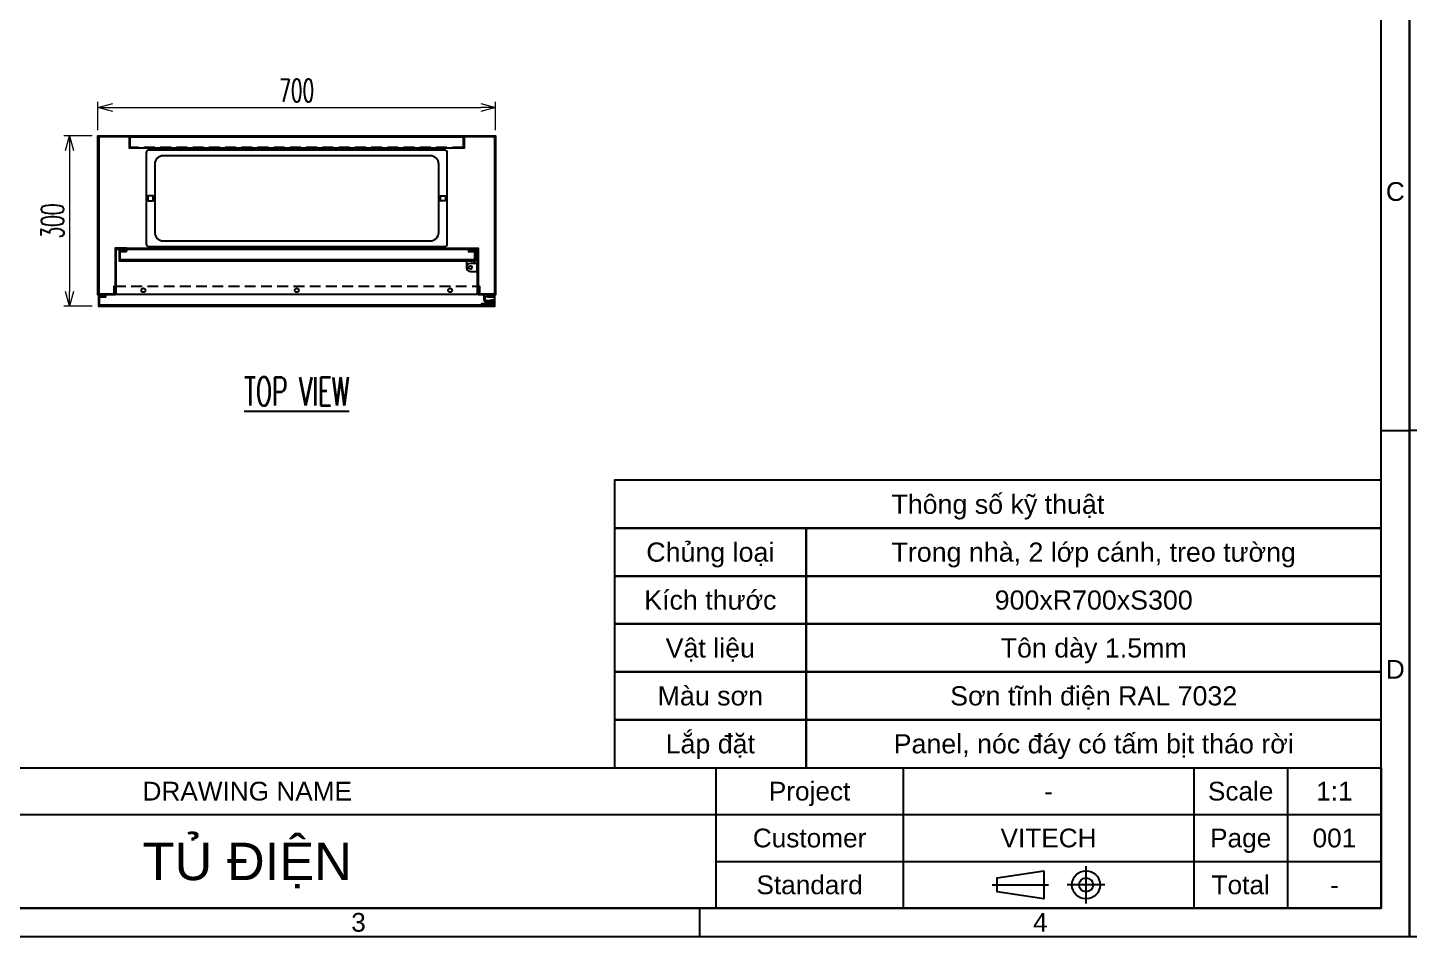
# Model space of a CAD drawing. Header units: millimetres. Extents: x -208796 to -83323, y 30910 to 103951.
# Drawn here: x -100457 to -98024, y 30910 to 32510 of the extents above; entities that cross this region are included whole.
import ezdxf
from ezdxf.enums import TextEntityAlignment as Align

# ---------------------------------------------------------------- set-up
doc = ezdxf.new("R2010")
doc.units = ezdxf.units.MM
doc.header["$LTSCALE"] = 3
doc.linetypes.add('ACAD_ISO04W100', pattern=[30, 24, -3, 0, -3])
doc.linetypes.add('HIDDEN', pattern=[9.525, 6.35, -3.175])
for name, color, linetype in [('@.TEXT', 7, 'Continuous'), ('@.VISIBLE', 7, 'Continuous'), ('centerline', 6, 'ACAD_ISO04W100'), ('dim', 7, 'Continuous'), ('equipments', 2, 'Continuous')]:
    doc.layers.add(name, color=color, linetype=linetype)
doc.styles.add('Ann_w01', font='romans.shx', dxfattribs={"width": 0.6, "bigfont": 'chineset.shx'})
doc.styles.add('Arial', font='arial.ttf')
doc.dimstyles.new('Dim 01_SC20', dxfattribs={"dimscale": 20, "dimtxt": 2, "dimasz": 1.3, "dimexe": 0.5, "dimexo": 0.5, "dimgap": 0.5, "dimtad": 1, "dimdec": 1, "dimzin": 12, "dimdsep": 46, "dimtxsty": 'Ann_w01', "dimblk": 'OPEN30', "dimcen": 1.5, "dimclrd": 6, "dimclre": 6, "dimclrt": 3, "dimadec": 1, "dimazin": 3, "dimtm": 1e-09, "dimtfac": 1, "dimtdec": 1, "dimtix": 1, "dimtmove": 0, "dimatfit": 3, "dimldrblk": 'OPEN30', "dimfxl": 0, "dimtolj": 1, "dimlwd": 20, "dimlwe": 20, "dimarcsym": 0})

# ---------------------------------------------------------------- blocks, each defined once
blk = doc.blocks.new('Standard ISO')
at = {"color": 6}
for p, q in [((4, -2), (4, 2)), ((-6, 0), (0, 0)), ((6, 0), (2, 0))]:
    blk.add_line(p, q, dxfattribs=at)
blk.add_lwpolyline([(-0.5, 1.5), (-0.5, -1.5), (-5.5, -0.75), (-5.5, 0.75), (-0.5, 1.5)])
for radius in [1.5, 0.75]:
    blk.add_circle((4, 0), radius)
blk = doc.blocks.new('KHUNG BAN VE (Made by Tung)')
at = {"layer": '@.VISIBLE', "color": 8}
for p, q in [((3, 54), (0, 54)), ((294, 54), (297, 54)), ((223, 18), (223, 3)), ((243, 18), (243, 3)), ((274, 18), (274, 3)), ((284, 18), (284, 3)), ((123, 13), (294, 13)), ((223, 8), (294, 8)), ((221.25, 3), (221.25, 0))]:
    blk.add_line(p, q, dxfattribs=at)
for points in [[(0, 0), (297, 0), (297, 210), (0, 210)], [(3, 3), (294, 3), (294, 207), (3, 207)], [(3, 18), (294, 18), (294, 3), (3, 3)]]:
    blk.add_lwpolyline(points, close=True, dxfattribs=at)
blk.add_blockref('Standard ISO', (258.5, 5.5))
at = {"layer": '@.TEXT', "color": 1, "style": 'Arial'}
for s, p in [('C', (295.5, 79.5)), ('D', (295.5, 28.5)), ('3', (184.875, 1.5)), ('4', (257.625, 1.5))]:
    blk.add_text(s, height=2, dxfattribs=at).set_placement(p, align=Align.MIDDLE_CENTER)
at = {"layer": '@.TEXT', "color": 2, "style": 'Arial'}
for s, p in [('DRAWING NAME', (173, 15.5)), ('Project', (233, 15.5)), ('Scale', (279, 15.5)), ('Customer', (233, 10.5)), ('Page', (279, 10.5)), ('Standard', (233, 5.5)), ('Total', (279, 5.5))]:
    blk.add_text(s, height=2, dxfattribs=at).set_placement(p, align=Align.MIDDLE_CENTER)
at = {"layer": '@.TEXT', "color": 1, "style": 'Arial'}
for tag, height, p in [('DESIGNER_NAME', 2, (38, 15.5)), ('PROJECT_CODE', 2, (258.5, 15.5)), ('SCALE', 2, (289, 15.5)), ('APPROVED_NAME', 2, (38, 10.5)), ('CUSTOMER_NAME', 2, (258.5, 10.5)), ('PAGE', 2, (289, 10.5)), ('DRAWING_NAME', 4, (173, 8)), ('TOTAL', 2, (289, 5.5))]:
    blk.add_attdef(tag, text='', height=height, dxfattribs=at).set_placement(p, align=Align.MIDDLE_CENTER)
blk = doc.blocks.new('Bảng thông số (Made by Tung)')
at = {"color": 8}
for points in [[(-80, 25), (0, 25), (0, 30), (-80, 30)], [(-80, 20), (-60, 20), (-60, 25), (-80, 25)], [(-60, 20), (0, 20), (0, 25), (-60, 25)], [(-80, 15), (-60, 15), (-60, 20), (-80, 20)], [(-60, 15), (0, 15), (0, 20), (-60, 20)], [(-80, 10), (-60, 10), (-60, 15), (-80, 15)], [(-60, 10), (0, 10), (0, 15), (-60, 15)], [(-80, 5), (-60, 5), (-60, 10), (-80, 10)], [(-60, 5), (0, 5), (0, 10), (-60, 10)], [(-80, 0), (-60, 0), (-60, 5), (-80, 5)], [(-60, 0), (0, 0), (0, 5), (-60, 5)]]:
    blk.add_lwpolyline(points, close=True, dxfattribs=at)
at = {"color": 4, "style": 'Arial'}
for tag, p in [('FORM', (-30, 22.5)), ('SIZE', (-30, 17.5)), ('MATERIAL', (-30, 12.5)), ('PAINTING', (-30, 7.5)), ('ASSEMBLY', (-30, 2.5))]:
    blk.add_attdef(tag, text='', height=2, dxfattribs=at).set_placement(p, align=Align.MIDDLE_CENTER)
at = {"layer": '@.TEXT', "color": 1, "style": 'Arial'}
blk.add_text('Thông số kỹ thuật', height=2, dxfattribs=at).set_placement((-40, 27.5), align=Align.MIDDLE_CENTER)
at = {"layer": '@.TEXT', "color": 2, "style": 'Arial'}
for s, p in [('Chủng loại', (-70, 22.5)), ('Kích thước', (-70, 17.5)), ('Vật liệu', (-70, 12.5)), ('Màu sơn', (-70, 7.5)), ('Lắp đặt', (-70, 2.5))]:
    blk.add_text(s, height=2, dxfattribs=at).set_placement(p, align=Align.MIDDLE_CENTER)
blk = doc.blocks.new('HL036-1 Top')
at = {"layer": 'centerline'}
blk.add_lwpolyline([(0, -3), (0, 0.5)], dxfattribs=at)
at = {"layer": 'equipments'}
blk.add_line((-1.6, -15.5), (1.4, -17.2), dxfattribs=at)
blk.add_lwpolyline([(0.8, -10.6), (-4.7, -15.5, -0.18395), (-5.4, -15.8), (-14, -15.8), (-14, -17.8), (-5.4, -17.8, 0.18395), (-3.4, -17), (2.1, -12.1, -3.283219), (1.5, -14.4), (-0.4, -15.1, 3.290044), (0.8, -10.6), (-5, -10.6, -0.414214), (-7.5, -8.1), (-7.5, -5, -0.414214), (-5, -2.5), (6.5, -2.5), (6.5, 0), (-8, 0, 0.414214), (-10, -2), (-10, -8.9, 0.268353), (-8.5, -11.5), (-3.5, -14.4)], format="xyb", dxfattribs=at)
for points in [[(-2.2, 0), (-2.2, -0.5), (-3.8, -2.5)], [(2.2, 0), (2.2, -0.5), (3.8, -2.5)], [(-14, -15.8), (-13.9, -15.8)], [(-13.5, -15.8), (-12.5, -15.8)], [(-13.5, -17.8), (-12.5, -17.8)], [(-4.2, -10.6), (-4.2, -14)], [(2.2, -0.5), (-2.2, -0.5)]]:
    blk.add_lwpolyline(points, dxfattribs=at)
at = {"layer": 'equipments', "color": 8}
blk.add_circle((3.5, -13.7), 2.1, dxfattribs=at)
blk = doc.blocks.new('A$Cf2d9ff10')
at = {"layer": 'centerline'}
for p, q in [((0, 7), (2, 7)), ((12.8, 19.8), (12.8, 17.8))]:
    blk.add_line(p, q, dxfattribs=at)
at = {"layer": 'equipments'}
for points in [[(5.8, 14), (1, 14), (1, 0), (12.8, 0)], [(19.8, 7), (19.8, 18.8), (5.8, 18.8), (5.8, 7)]]:
    blk.add_lwpolyline(points, dxfattribs=at)
blk.add_circle((12.8, 7), 3, dxfattribs=at)
blk.add_arc((12.8, 7), 7, 180, 0, dxfattribs=at)
blk = doc.blocks.new('_Open30')
at = {"color": 0, "linetype": 'ByBlock', "lineweight": -2}
for p, q in [((-1, 0.268), (0, 0)), ((0, 0), (-1, -0.268)), ((0, 0), (-1, 0))]:
    blk.add_line(p, q, dxfattribs=at)
blk = doc.blocks.new('*D249')
at = {"layer": '@.VISIBLE', "color": 6, "lineweight": 20}
for p, q in [((-100343.3, 32319.6), (-100393.3, 32319.6)), ((-100383.3, 32293.6), (-100383.3, 32045.6)), ((-100343.3, 32019.6), (-100393.3, 32019.6))]:
    blk.add_line(p, q, dxfattribs=at)
at = {"layer": 'Defpoints', "color": 0}
for p in [(-100333.3, 32319.6), (-100383.3, 32019.6), (-100333.3, 32019.6)]:
    blk.add_point(p, dxfattribs=at)
at = {"layer": '@.VISIBLE', "color": 6, "lineweight": 20, "xscale": 26, "yscale": 26, "zscale": 26}
for p, rotation in [((-100383.3, 32319.6), 90), ((-100383.3, 32019.6), 270)]:
    blk.add_blockref('_Open30', p, dxfattribs=dict(at, rotation=rotation))
at = {"layer": '@.VISIBLE', "color": 3, "insert": (-100413.3, 32169.6), "char_height": 40, "attachment_point": 5, "rotation": 90, "style": 'Ann_w01'}
blk.add_mtext('\\A1;300', dxfattribs=at)
blk = doc.blocks.new('*D250')
at = {"layer": '@.VISIBLE', "color": 6, "lineweight": 20}
for p, q in [((-100333.3, 32329.6), (-100333.3, 32379.6)), ((-99633.3, 32329.6), (-99633.3, 32379.6)), ((-100307.3, 32369.6), (-99659.3, 32369.6))]:
    blk.add_line(p, q, dxfattribs=at)
at = {"layer": 'Defpoints', "color": 0}
for p in [(-99633.3, 32369.6), (-100333.3, 32319.6), (-99633.3, 32319.6)]:
    blk.add_point(p, dxfattribs=at)
at = {"layer": '@.VISIBLE', "color": 6, "lineweight": 20, "xscale": 26, "yscale": 26, "zscale": 26, "rotation": 180}
blk.add_blockref('_Open30', (-100333.3, 32369.6), dxfattribs=at)
at = {"layer": '@.VISIBLE', "color": 6, "lineweight": 20, "xscale": 26, "yscale": 26, "zscale": 26}
blk.add_blockref('_Open30', (-99633.3, 32369.6), dxfattribs=at)
at = {"layer": '@.VISIBLE', "color": 3, "insert": (-99983.3, 32399.6), "char_height": 40, "attachment_point": 5, "style": 'Ann_w01'}
blk.add_mtext('\\A1;700', dxfattribs=at)

msp = doc.modelspace()

# ---------------------------------------------------------------- linework, layer by layer
at = {"layer": '@.VISIBLE', "color": 6}
for p, q in [((-100282.76, 32121.62), (-99683.76, 32121.62)), ((-100282.76, 32120.12), (-99683.76, 32120.12)), ((-100300.76, 32040.62), (-99665.76, 32040.62))]:
    msp.add_line(p, q, dxfattribs=at)
at = {"layer": '@.VISIBLE', "color": 4}
for p, q in [((-100282.76, 32117.62), (-100282.76, 32116.12)), ((-99681.76, 32117.62), (-99681.76, 32116.12))]:
    msp.add_line(p, q, dxfattribs=at)
at = {"layer": '@.VISIBLE', "linetype": 'HIDDEN'}
msp.add_line((-100303.26, 32054.62), (-99663.26, 32054.62), dxfattribs=at)
at = {"layer": '@.VISIBLE'}
for points in [[(-100303.26, 32054.62), (-100303.26, 32039.62), (-100333.26, 32039.62), (-100333.26, 32319.62), (-99633.26, 32319.62), (-99633.26, 32039.62), (-99663.26, 32039.62), (-99663.26, 32054.62), (-99661.76, 32054.62), (-99661.76, 32041.12), (-99634.76, 32041.12), (-99634.76, 32317.62), (-100331.76, 32317.62), (-100331.76, 32041.12), (-100304.76, 32041.12), (-100304.76, 32054.62)], [(-100245.26, 32205.12), (-100236.26, 32205.12), (-100236.26, 32214.12), (-100245.26, 32214.12)], [(-99721.26, 32205.12), (-99730.26, 32205.12), (-99730.26, 32214.12), (-99721.26, 32214.12)]]:
    msp.add_lwpolyline(points, close=True, dxfattribs=at)
at = {"layer": '@.VISIBLE', "color": 151}
msp.add_lwpolyline([(-99688.76, 32317.62), (-99688.76, 32297.62), (-100277.76, 32297.62), (-100277.76, 32317.62)], close=True, dxfattribs=at)
at = {"layer": '@.VISIBLE', "color": 151, "linetype": 'HIDDEN'}
msp.add_lwpolyline([(-99690.26, 32317.62), (-99690.26, 32299.12), (-100276.26, 32299.12), (-100276.26, 32317.62)], dxfattribs=at)
at = {"layer": '@.VISIBLE'}
for points in [[(-100243.26, 32124.62), (-99723.26, 32124.62, 0.4142136), (-99718.26, 32129.62), (-99718.26, 32289.62, 0.4142136), (-99723.26, 32294.62), (-100243.26, 32294.62, 0.4142136), (-100248.26, 32289.62), (-100248.26, 32129.62, 0.4142136)], [(-100218.26, 32134.62), (-99748.26, 32134.62, 0.4142136), (-99733.26, 32149.62), (-99733.26, 32269.62, 0.4142136), (-99748.26, 32284.62), (-100218.26, 32284.62, 0.4142136), (-100233.26, 32269.62), (-100233.26, 32149.62, 0.4142136)]]:
    msp.add_lwpolyline(points, format="xyb", close=True, dxfattribs=at)
at = {"layer": '@.VISIBLE', "color": 6}
for points in [[(-100301.26, 32040.62), (-100301.26, 32120.12), (-100282.76, 32120.12), (-100282.76, 32121.62), (-100302.76, 32121.62), (-100302.76, 32040.62)], [(-99665.26, 32040.62), (-99665.26, 32120.12), (-99683.76, 32120.12), (-99683.76, 32121.62), (-99663.76, 32121.62), (-99663.76, 32040.62)]]:
    msp.add_lwpolyline(points, close=True, dxfattribs=at)
at = {"layer": '@.VISIBLE', "color": 4}
for points in [[(-100282.76, 32117.62), (-100295.76, 32117.62), (-100295.76, 32099.62), (-99668.76, 32099.62), (-99668.76, 32117.62), (-99681.76, 32117.62)], [(-99681.76, 32116.12), (-99670.26, 32116.12), (-99670.26, 32101.12), (-100294.26, 32101.12), (-100294.26, 32116.12), (-100282.76, 32116.12)], [(-99647.23, 32037.62), (-99647.26, 32036.12), (-99635.76, 32036.12), (-99635.76, 32021.12), (-100330.76, 32021.12), (-100330.76, 32036.12), (-100319.26, 32036.12), (-100319.26, 32037.62), (-100332.26, 32037.62), (-100332.26, 32019.62), (-99634.26, 32019.62), (-99634.26, 32037.62), (-99647.26, 32037.62)]]:
    msp.add_lwpolyline(points, dxfattribs=at)
at = {"layer": '@.VISIBLE', "color": 6}
for centre in [(-100253.26, 32047.62), (-99983.26, 32047.62), (-99713.26, 32047.62)]:
    msp.add_circle(centre, 3.5, dxfattribs=at)

# ---------------------------------------------------------------- block references
msp.add_blockref('HL036-1 Top', (-99643.86, 32039.62))
at = {"xscale": 16.875, "yscale": 16.875, "zscale": 16.875}
msp.add_blockref('Bảng thông số (Made by Tung)', (-98073.88, 31206.83), dxfattribs=at).add_auto_attribs({'MATERIAL': 'Tôn dày 1.5mm', 'ASSEMBLY': 'Panel, nóc đáy có tấm bịt tháo rời', 'PAINTING': 'Sơn tĩnh điện RAL 7032', 'SIZE': '900xR700xS300', 'FORM': 'Trong nhà, 2 lớp cánh, treo tường'})
at = {"layer": '@.VISIBLE'}
ref = msp.add_blockref('KHUNG BAN VE (Made by Tung)', (-102924.88, 30909.83), dxfattribs=dict(at, xscale=16.5, yscale=16.5, zscale=16.5))
ref.add_attrib('TOTAL', '-', dxfattribs={"layer": '@.TEXT', "color": 1, "height": 33, "style": 'Arial'}).set_placement((-98156.38, 31000.58), align=Align.MIDDLE_CENTER)
ref.add_attrib('PAGE', '001', dxfattribs={"layer": '@.TEXT', "color": 1, "height": 33, "style": 'Arial'}).set_placement((-98156.38, 31083.08), align=Align.MIDDLE_CENTER)
ref.add_attrib('SCALE', '1:1', dxfattribs={"layer": '@.TEXT', "color": 1, "height": 33, "style": 'Arial'}).set_placement((-98156.38, 31165.58), align=Align.MIDDLE_CENTER)
ref.add_attrib('CUSTOMER_NAME', 'VITECH', dxfattribs={"layer": '@.TEXT', "color": 1, "height": 33, "style": 'Arial'}).set_placement((-98659.63, 31083.08), align=Align.MIDDLE_CENTER)
ref.add_attrib('PROJECT_CODE', '-', dxfattribs={"layer": '@.TEXT', "color": 1, "height": 33, "style": 'Arial'}).set_placement((-98659.63, 31165.58), align=Align.MIDDLE_CENTER)
ref.add_attrib('DRAWING_NAME', 'TỦ ĐIỆN', dxfattribs={"layer": '@.TEXT', "color": 1, "height": 66, "style": 'Arial'}).set_placement((-100070.38, 31041.83), align=Align.MIDDLE_CENTER)
at = {"layer": '@.VISIBLE', "xscale": 16.5, "yscale": 16.5, "zscale": 16.5}
msp.add_blockref('KHUNG BAN VE (Made by Tung)', (-98024.38, 30909.83), dxfattribs=at)
at = {"layer": '@.VISIBLE', "rotation": 270}
msp.add_blockref('A$Cf2d9ff10', (-99684.56, 32100.62), dxfattribs=at)

# ---------------------------------------------------------------- texts
at = {"layer": 'dim', "color": 2, "insert": (-99983.26, 31869.62), "char_height": 50, "attachment_point": 5, "style": 'Ann_w01'}
msp.add_mtext('\\A1;{\\LTOP VIEW}', dxfattribs=at)

# ---------------------------------------------------------------- dimensions: what is measured, and where the dimension line sits
at = {"layer": '@.VISIBLE'}
dim = msp.add_linear_dim(base=(-99633.26, 32369.62), p1=(-100333.26, 32319.62), p2=(-99633.26, 32319.62), dimstyle='Dim 01_SC20', dxfattribs=at)
dim.commit()
dim.dimension.update_dxf_attribs({"geometry": '*D250', "text_midpoint": (-99983.26, 32399.62)})
dim = msp.add_linear_dim(base=(-100383.26, 32019.62), p1=(-100333.26, 32319.62), p2=(-100333.26, 32019.62), angle=90, dimstyle='Dim 01_SC20', dxfattribs=at)
dim.commit()
dim.dimension.update_dxf_attribs({"geometry": '*D249', "text_midpoint": (-100413.26, 32169.62)})

doc.saveas('drawing.dxf')
